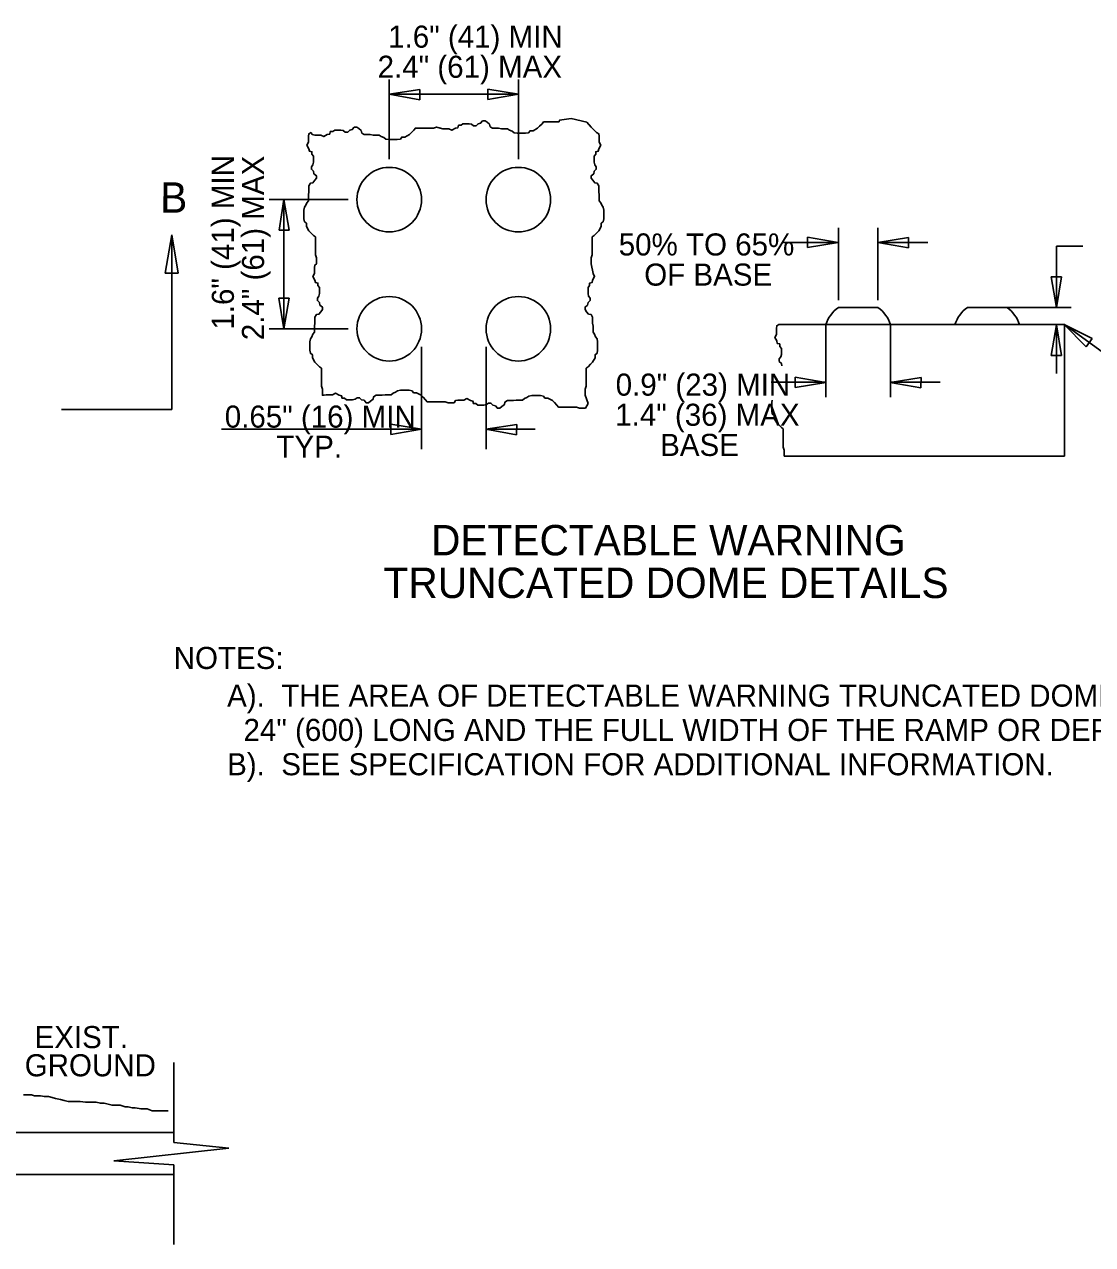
# Model space of a CAD drawing. Extents: x 1.1 to 16.9, y 0.2 to 10.3.
# Drawn here: x 6.114 to 10.468, y 5.208 to 10.18 of the extents above; entities that cross this region are included whole.
import ezdxf

# ---------------------------------------------------------------- set-up
doc = ezdxf.new("R2010")
doc.units = 0
for name, color, linetype in [('SD_P_Dimension Lines', 7, 'Continuous'), ('SD_P_Dimension Text', 7, 'Continuous'), ('SD_P_Prop Object Lines', 7, 'Continuous'), ('SD_P_Subtitles', 7, 'Continuous'), ('SD_X_Exist Object Lines', 7, 'Continuous')]:
    doc.layers.add(name, color=color, linetype=linetype)

msp = doc.modelspace()

# ---------------------------------------------------------------- linework, layer by layer
at = {"layer": 'SD_P_Dimension Lines'}
for p, q in [((7.6009, 9.6308), (7.6009, 9.9558)), ((8.1272, 9.6308), (8.1272, 9.9558)), ((7.7257, 9.9152), (7.6005, 9.8956)), ((7.6005, 9.8956), (7.7252, 9.8732)), ((7.6009, 9.8958), (8.1272, 9.8958)), ((7.7252, 9.8732), (7.7257, 9.9152)), ((8.1275, 9.8956), (8.0025, 9.9166)), ((8.0025, 9.9166), (8.0025, 9.8746)), ((8.0025, 9.8746), (8.1275, 9.8956)), ((7.4337, 9.4661), (7.1112, 9.4661)), ((7.1715, 9.4666), (7.1516, 9.3415)), ((7.1712, 8.9398), (7.1712, 9.4661)), ((7.1936, 9.3418), (7.1715, 9.4666)), ((9.4316, 9.0568), (9.4316, 9.3518)), ((9.5928, 9.0568), (9.5928, 9.3518)), ((6.6879, 9.1664), (6.7141, 9.3226)), ((6.7141, 8.6106), (6.7141, 9.3226)), ((6.7141, 9.3226), (6.7404, 9.1664)), ((7.1516, 9.3415), (7.1936, 9.3418)), ((9.4315, 9.2916), (9.3065, 9.3126)), ((9.3065, 9.3126), (9.3065, 9.2706)), ((9.7177, 9.3112), (9.5925, 9.2916)), ((9.7172, 9.2692), (9.7177, 9.3112)), ((9.2084, 9.2918), (9.4316, 9.2918)), ((9.3065, 9.2706), (9.4315, 9.2916)), ((9.5925, 9.2916), (9.7172, 9.2692)), ((9.5928, 9.2918), (9.7959, 9.2918)), ((10.3208, 9.0268), (10.3208, 9.2761)), ((10.3208, 9.2761), (10.4277, 9.2761)), ((6.7404, 9.1664), (6.6879, 9.1664)), ((10.2995, 9.1516), (10.3205, 9.0266)), ((10.3415, 9.1516), (10.2995, 9.1516)), ((10.3205, 9.0266), (10.3415, 9.1516)), ((7.1507, 9.0647), (7.1715, 8.9396)), ((7.1927, 9.0646), (7.1507, 9.0647)), ((7.1715, 8.9396), (7.1927, 9.0646)), ((10.3808, 9.0268), (10.1191, 9.0268)), ((9.3806, 8.6618), (9.3806, 8.9568)), ((9.6438, 8.6618), (9.6438, 8.9568)), ((10.3205, 8.9566), (10.2995, 8.8316)), ((10.3415, 8.8316), (10.3205, 8.9566)), ((10.3208, 8.7578), (10.3208, 8.9568)), ((10.466, 8.9), (10.3527, 8.9568)), ((10.3527, 8.9568), (10.4412, 8.8661)), ((10.7771, 8.6504), (10.3529, 8.9568)), ((7.4337, 8.9398), (7.1112, 8.9398)), ((10.4412, 8.8661), (10.466, 8.9)), ((7.7325, 8.4499), (7.7325, 8.8667)), ((7.9956, 8.4499), (7.9956, 8.8667)), ((10.2995, 8.8316), (10.3415, 8.8316)), ((9.1575, 8.7218), (9.3806, 8.7218)), ((9.3805, 8.7216), (9.2555, 8.7426)), ((9.2555, 8.7426), (9.2555, 8.7006)), ((9.2555, 8.7006), (9.3805, 8.7216)), ((9.7687, 8.7412), (9.6435, 8.7216)), ((9.6435, 8.7216), (9.7682, 8.6992)), ((9.6438, 8.7218), (9.8469, 8.7218)), ((9.7682, 8.6992), (9.7687, 8.7412)), ((6.7141, 8.6106), (6.2651, 8.6106)), ((7.7328, 8.5308), (7.6078, 8.5518)), ((7.6078, 8.5518), (7.6078, 8.5098)), ((6.9171, 8.5308), (7.7325, 8.5308)), ((7.6078, 8.5098), (7.7328, 8.5308)), ((8.1204, 8.5503), (7.9952, 8.5308)), ((7.9952, 8.5308), (8.1199, 8.5083)), ((7.9956, 8.5308), (8.1954, 8.5308)), ((8.1199, 8.5083), (8.1204, 8.5503))]:
    msp.add_line(p, q, dxfattribs=at)
at = {"layer": 'SD_P_Prop Object Lines'}
for p, q in [((9.4316, 9.0268), (9.5928, 9.0268)), ((9.9579, 9.0268), (10.1191, 9.0268)), ((9.1896, 8.9568), (10.3529, 8.9568)), ((10.3529, 8.4214), (10.3529, 8.9568)), ((9.2114, 8.4214), (10.3529, 8.4214)), ((5.6473, 5.6653), (6.7233, 5.6653)), ((1.2623, 5.4943), (6.7233, 5.4933))]:
    msp.add_line(p, q, dxfattribs=at)
for points in [[(7.793, 9.7615), (7.8097, 9.7572), (7.8199, 9.7551), (7.8342, 9.7551), (7.8444, 9.7551), (7.8566, 9.749), (7.8709, 9.7572), (7.8811, 9.7592), (7.8832, 9.7694), (7.8934, 9.7694), (7.9015, 9.7755), (7.9117, 9.7755), (7.926, 9.7755), (7.9362, 9.7735), (7.9444, 9.7674), (7.9546, 9.7674), (7.9627, 9.7755), (7.9729, 9.7776), (7.9811, 9.7878), (7.9913, 9.7878), (7.9995, 9.7816), (8.0097, 9.7735), (8.0117, 9.7633), (8.0219, 9.7572), (8.0362, 9.7572), (8.0464, 9.7572), (8.0587, 9.7551), (8.0729, 9.7551), (8.0831, 9.7551), (8.0913, 9.749), (8.1015, 9.7449), (8.1097, 9.7388), (8.1219, 9.7368), (8.1321, 9.7368), (8.1464, 9.7368), (8.1566, 9.7368), (8.1688, 9.7388), (8.175, 9.747), (8.1872, 9.747), (8.2056, 9.7572), (8.2137, 9.7653), (8.2239, 9.7755), (8.2301, 9.7837), (8.2423, 9.7837), (8.2566, 9.7837), (8.2668, 9.7837), (8.279, 9.7837), (8.2933, 9.7837), (8.2949, 9.7897), (8.3423, 9.7965), (8.4062, 9.7822), (8.4235, 9.7611), (8.4461, 9.7397)], [(7.282, 9.7397), (7.2869, 9.731), (7.2971, 9.7289), (7.3114, 9.7289), (7.3216, 9.7289), (7.3339, 9.7228), (7.3482, 9.731), (7.3584, 9.733), (7.3604, 9.7432), (7.3706, 9.7432), (7.3788, 9.7493), (7.389, 9.7493), (7.4032, 9.7493), (7.4134, 9.7473), (7.4216, 9.7411), (7.4318, 9.7411), (7.44, 9.7493), (7.4502, 9.7513), (7.4583, 9.7615), (7.4685, 9.7615), (7.4767, 9.7554), (7.4869, 9.7473), (7.4889, 9.7371), (7.4991, 9.731), (7.5134, 9.731), (7.5236, 9.731), (7.5359, 9.7289), (7.5502, 9.7289), (7.5604, 9.7289), (7.5685, 9.7228), (7.5787, 9.7187), (7.5869, 9.7126), (7.5991, 9.7106), (7.6093, 9.7106), (7.6236, 9.7106), (7.6338, 9.7106), (7.6461, 9.7126), (7.6522, 9.7208), (7.6644, 9.7208), (7.6828, 9.731), (7.691, 9.7391), (7.7012, 9.7493), (7.7073, 9.7575), (7.7195, 9.7575), (7.7338, 9.7575), (7.744, 9.7575), (7.7563, 9.7575), (7.7705, 9.7575), (7.7807, 9.7575), (7.793, 9.7615), (7.793, 9.7615), (7.8199, 9.7551), (7.8444, 9.7551)], [(7.282, 9.7397), (7.2733, 9.7348), (7.2712, 9.7246), (7.2712, 9.7103), (7.2712, 9.7001), (7.2651, 9.6879), (7.2733, 9.6736), (7.2753, 9.6634), (7.2855, 9.6614), (7.2855, 9.6512), (7.2916, 9.643), (7.2916, 9.6328), (7.2916, 9.6185), (7.2896, 9.6083), (7.2835, 9.6001), (7.2835, 9.5899), (7.2916, 9.5818), (7.2937, 9.5716), (7.3039, 9.5634), (7.3039, 9.5532), (7.2978, 9.5451), (7.2896, 9.5349), (7.2794, 9.5328), (7.2733, 9.5226), (7.2733, 9.5083), (7.2733, 9.4981), (7.2712, 9.4859), (7.2712, 9.4716), (7.2712, 9.4614), (7.2651, 9.4532), (7.261, 9.443), (7.2549, 9.4349), (7.2529, 9.4226), (7.2529, 9.4124), (7.2529, 9.3981), (7.2529, 9.3879), (7.2549, 9.3757), (7.2631, 9.3696), (7.2631, 9.3573), (7.2733, 9.339), (7.2814, 9.3308), (7.2916, 9.3206), (7.2998, 9.3145), (7.2998, 9.3022), (7.2998, 9.288), (7.2998, 9.2777), (7.2998, 9.2655), (7.2998, 9.2512), (7.2998, 9.241), (7.3039, 9.2288), (7.3039, 9.2145), (7.3039, 9.2043), (7.3039, 9.2216)], [(8.4461, 9.7397), (8.4549, 9.7348), (8.4569, 9.7246), (8.4569, 9.7103), (8.4569, 9.7001), (8.463, 9.6879), (8.4549, 9.6736), (8.4528, 9.6634), (8.4426, 9.6614), (8.4426, 9.6512), (8.4365, 9.643), (8.4365, 9.6328), (8.4365, 9.6185), (8.4385, 9.6083), (8.4447, 9.6001), (8.4447, 9.5899), (8.4365, 9.5818), (8.4345, 9.5716), (8.4243, 9.5634), (8.4243, 9.5532), (8.4304, 9.5451), (8.4385, 9.5349), (8.4487, 9.5328), (8.4549, 9.5226), (8.4549, 9.5083), (8.4549, 9.4981), (8.4569, 9.4859), (8.4569, 9.4716), (8.4569, 9.4614), (8.463, 9.4532), (8.4671, 9.443), (8.4732, 9.4349), (8.4753, 9.4226), (8.4753, 9.4124), (8.4753, 9.3981), (8.4753, 9.3879), (8.4732, 9.3757), (8.4651, 9.3696), (8.4651, 9.3573), (8.4549, 9.339), (8.4467, 9.3308), (8.4365, 9.3206), (8.4283, 9.3145), (8.4283, 9.3022), (8.4283, 9.288), (8.4283, 9.2777), (8.4283, 9.2655), (8.4283, 9.2512), (8.4283, 9.241), (8.4243, 9.2288), (8.4243, 9.2145), (8.4243, 9.2043), (8.432, 9.1647)], [(7.3039, 9.2043), (7.2982, 9.1994), (7.2961, 9.1892), (7.2961, 9.1749), (7.2961, 9.1647), (7.29, 9.1525), (7.2982, 9.1382), (7.3002, 9.128), (7.3104, 9.1259), (7.3104, 9.1157), (7.3165, 9.1076), (7.3165, 9.0974), (7.3165, 9.0831), (7.3145, 9.0729), (7.3084, 9.0647), (7.3084, 9.0545), (7.3165, 9.0464), (7.3186, 9.0362), (7.3288, 9.028), (7.3288, 9.0178), (7.3226, 9.0096), (7.3145, 8.9994), (7.3043, 8.9974), (7.2982, 8.9872), (7.2982, 8.9729), (7.2982, 8.9627), (7.2961, 8.9505), (7.2961, 8.9362), (7.2961, 8.926), (7.29, 8.9178), (7.2859, 8.9076), (7.2798, 8.8994), (7.2778, 8.8872), (7.2778, 8.877), (7.2778, 8.8627), (7.2778, 8.8525), (7.2798, 8.8403), (7.288, 8.8341), (7.288, 8.8219), (7.2982, 8.8035), (7.3063, 8.7954), (7.3165, 8.7852), (7.3247, 8.7791), (7.3247, 8.7668), (7.3247, 8.7525), (7.3247, 8.7423), (7.3247, 8.7301), (7.3247, 8.7158), (7.3247, 8.7056), (7.3288, 8.6934), (7.3288, 8.6791), (7.3288, 8.6689), (7.3349, 8.6689)], [(8.4243, 9.2288), (8.4243, 9.2043), (8.4243, 9.2043), (8.432, 9.1647), (8.432, 9.1647), (8.4381, 9.1525), (8.43, 9.1382), (8.4279, 9.128), (8.4177, 9.1259), (8.4177, 9.1157), (8.4116, 9.1076), (8.4116, 9.0974), (8.4116, 9.0831), (8.4136, 9.0729), (8.4198, 9.0647), (8.4198, 9.0545), (8.4116, 9.0464), (8.4096, 9.0362), (8.3994, 9.028), (8.3994, 9.0178), (8.4055, 9.0096), (8.4136, 8.9994), (8.4238, 8.9974), (8.43, 8.9872), (8.43, 8.9729), (8.43, 8.9627), (8.432, 8.9505), (8.432, 8.9362), (8.432, 8.926), (8.4381, 8.9178), (8.4422, 8.9076), (8.4483, 8.8994), (8.4504, 8.8872), (8.4504, 8.877), (8.4504, 8.8627), (8.4504, 8.8525), (8.4483, 8.8403), (8.4402, 8.8341), (8.4402, 8.8219), (8.43, 8.8035), (8.4218, 8.7954), (8.4116, 8.7852), (8.4034, 8.7791), (8.4034, 8.7668), (8.4034, 8.7525), (8.4034, 8.7423), (8.4034, 8.7301), (8.4034, 8.7158), (8.4034, 8.7056), (8.3994, 8.6934), (8.3994, 8.6791), (8.3994, 8.6689), (8.4112, 8.6356)], [(9.1896, 8.9568), (9.1808, 8.9519), (9.1788, 8.9417), (9.1788, 8.9274), (9.1788, 8.9172), (9.1726, 8.905), (9.1808, 8.8907), (9.1828, 8.8805), (9.193, 8.8784), (9.193, 8.8682), (9.1992, 8.8601), (9.1992, 8.8499), (9.1992, 8.8356), (9.1971, 8.8254), (9.191, 8.8172), (9.191, 8.807), (9.1992, 8.7989), (9.2012, 8.7887)], [(7.3288, 8.6689), (7.3349, 8.6689), (7.3451, 8.6709), (7.3594, 8.6709), (7.3696, 8.6709), (7.3818, 8.677), (7.3961, 8.6689), (7.4063, 8.6668), (7.4083, 8.6566), (7.4185, 8.6566), (7.4267, 8.6505), (7.4369, 8.6505), (7.4512, 8.6505), (7.4614, 8.6526), (7.4696, 8.6587), (7.4798, 8.6587), (7.4879, 8.6505), (7.4981, 8.6485), (7.5063, 8.6383), (7.5165, 8.6383), (7.5247, 8.6444), (7.5349, 8.6526), (7.5369, 8.6627), (7.5471, 8.6689), (7.5614, 8.6689), (7.5716, 8.6689), (7.5838, 8.6709), (7.5981, 8.6709), (7.6083, 8.6709), (7.6165, 8.677), (7.6267, 8.6811), (7.6348, 8.6872), (7.6471, 8.6893), (7.6573, 8.6893), (7.6716, 8.6893), (7.6818, 8.6893), (7.694, 8.6872), (7.7001, 8.6791), (7.7124, 8.6791), (7.7307, 8.6689), (7.7389, 8.6607), (7.7491, 8.6505), (7.7552, 8.6424), (7.7675, 8.6424), (7.7818, 8.6424), (7.792, 8.6424), (7.8042, 8.6424), (7.8185, 8.6424), (7.8287, 8.6424), (7.8409, 8.6383), (7.8552, 8.6383), (7.8654, 8.6383), (7.8679, 8.6427)], [(7.8654, 8.6383), (7.8703, 8.647), (7.8805, 8.6491), (7.8948, 8.6491), (7.905, 8.6491), (7.9172, 8.6552), (7.9315, 8.647), (7.9417, 8.645), (7.9438, 8.6348), (7.954, 8.6348), (7.9621, 8.6287), (7.9723, 8.6287), (7.9866, 8.6287), (7.9968, 8.6307), (8.005, 8.6368), (8.0152, 8.6368), (8.0233, 8.6287), (8.0336, 8.6266), (8.0417, 8.6164), (8.0519, 8.6164), (8.0601, 8.6226), (8.0703, 8.6307), (8.0723, 8.6409), (8.0825, 8.647), (8.0968, 8.647), (8.107, 8.647), (8.1193, 8.6491), (8.1335, 8.6491), (8.1437, 8.6491), (8.1519, 8.6552), (8.1621, 8.6593), (8.1703, 8.6654), (8.1825, 8.6674), (8.1927, 8.6674), (8.207, 8.6674), (8.2172, 8.6674), (8.2294, 8.6654), (8.2356, 8.6572), (8.2478, 8.6572), (8.2662, 8.647), (8.2743, 8.6389), (8.2845, 8.6287), (8.2907, 8.6205), (8.3029, 8.6205), (8.3172, 8.6205), (8.3274, 8.6205), (8.3396, 8.6205), (8.3539, 8.6205), (8.3641, 8.6205), (8.3764, 8.6164), (8.3906, 8.6164), (8.4008, 8.6164), (8.4112, 8.6356)], [(9.1619, 8.6487), (9.1604, 8.6397), (9.1604, 8.6295), (9.1604, 8.6152), (9.1604, 8.605), (9.1624, 8.5928), (9.1706, 8.5866), (9.1706, 8.5744), (9.1808, 8.556), (9.189, 8.5479), (9.1992, 8.5377), (9.2073, 8.5316), (9.2073, 8.5193), (9.2073, 8.505), (9.2073, 8.4948), (9.2073, 8.4826), (9.2073, 8.4683), (9.2073, 8.4581), (9.2114, 8.4459), (9.2114, 8.4316), (9.2114, 8.4214), (9.2175, 8.4214)]]:
    msp.add_lwpolyline(points, dxfattribs=at)
for centre in [(7.6009, 9.4661), (8.1272, 9.4661), (7.6009, 8.9398), (8.1272, 8.9398)]:
    msp.add_circle(centre, 0.1316, dxfattribs=at)
for centre, start, end in [((9.5122, 8.9146), 125.6877, 162.2189), ((9.5122, 8.9146), 17.7811, 54.3123), ((10.0385, 8.9146), 125.6877, 162.2189), ((10.0385, 8.9146), 17.7811, 54.3123)]:
    msp.add_arc(centre, 0.1382, start, end, dxfattribs=at)
at = {"layer": 'SD_X_Exist Object Lines'}
for p, q in [((6.7233, 5.6243), (6.7233, 5.9503)), ((6.9473, 5.6013), (6.7233, 5.6243)), ((6.4783, 5.5493), (6.9473, 5.6013)), ((6.7233, 5.5333), (6.4783, 5.5493)), ((6.7233, 5.2083), (6.7233, 5.5333))]:
    msp.add_line(p, q, dxfattribs=at)
msp.add_lwpolyline([(6.1103, 5.8183), (6.1303, 5.8183), (6.1423, 5.8183), (6.1543, 5.8143), (6.1663, 5.8143), (6.1793, 5.8143), (6.1953, 5.8113), (6.2113, 5.8113), (6.2273, 5.8073), (6.2403, 5.8033), (6.2603, 5.7993), (6.2763, 5.7953), (6.2923, 5.7913), (6.3093, 5.7913), (6.3293, 5.7913), (6.3413, 5.7913), (6.3623, 5.7883), (6.3743, 5.7883), (6.3903, 5.7883), (6.4063, 5.7883), (6.4233, 5.7843), (6.4393, 5.7843), (6.4553, 5.7803), (6.4713, 5.7763), (6.4883, 5.7763), (6.5043, 5.7763), (6.5243, 5.7693), (6.5363, 5.7693), (6.5533, 5.7653), (6.5653, 5.7653), (6.5893, 5.7613), (6.6013, 5.7613), (6.6143, 5.7613), (6.6343, 5.7533), (6.6503, 5.7533), (6.6623, 5.7533), (6.6793, 5.7533), (6.6913, 5.7533), (6.6993, 5.7533)], dxfattribs=at)

# ---------------------------------------------------------------- texts
at = {"layer": 'SD_P_Dimension Text'}
for s, height, p in [('1.6" (41) MIN', 0.09, (7.5965, 10.0853)), ('2.4" (61) MAX', 0.09, (7.5535, 9.9625)), ('50% TO 65%', 0.09, (8.5363, 9.2385)), ('OF BASE', 0.09, (8.6402, 9.1156)), ('0.9" (23) MIN', 0.09, (8.5239, 8.6673)), ('0.65" (16) MIN', 0.09, (6.9304, 8.537)), ('1.4" (36) MAX', 0.09, (8.522, 8.5445)), ('TYP.', 0.09, (7.141, 8.4142)), ('BASE', 0.09, (8.7052, 8.4217)), ('NOTES:', 0.09, (6.7222, 7.5537)), ('A).  THE AREA OF DETECTABLE WARNING TRUNCATED DOMES SHALL BE', 0.089998, (6.94, 7.4003)), ('  24" (600) LONG AND THE FULL WIDTH OF THE RAMP OR DEPRESSED CURB.', 0.089998, (6.94, 7.2605)), ('B).  SEE SPECIFICATION FOR ADDITIONAL INFORMATION.', 0.089998, (6.94, 7.1206)), ('EXIST.', 0.09, (6.1548, 6.0088)), ('GROUND', 0.09, (6.1149, 5.8939))]:
    msp.add_text(s, height=height, dxfattribs=at).set_placement(p)
for s, height, rotation, p in [('1.6" (41) MIN', 0.09, 90, (6.9676, 8.9363)), ('2.4" (61) MAX', 0.09, 90, (7.0904, 8.8933)), ('B', 0.124, 359.9428, (6.667, 9.4127))]:
    msp.add_text(s, height=height, rotation=rotation, dxfattribs=at).set_placement(p)
at = {"layer": 'SD_P_Subtitles'}
for s, p in [('DETECTABLE WARNING ', (7.7713, 8.0166)), ('TRUNCATED DOME DETAILS', (7.5776, 7.8427))]:
    msp.add_text(s, height=0.124002, dxfattribs=at).set_placement(p)

doc.saveas('drawing.dxf')
